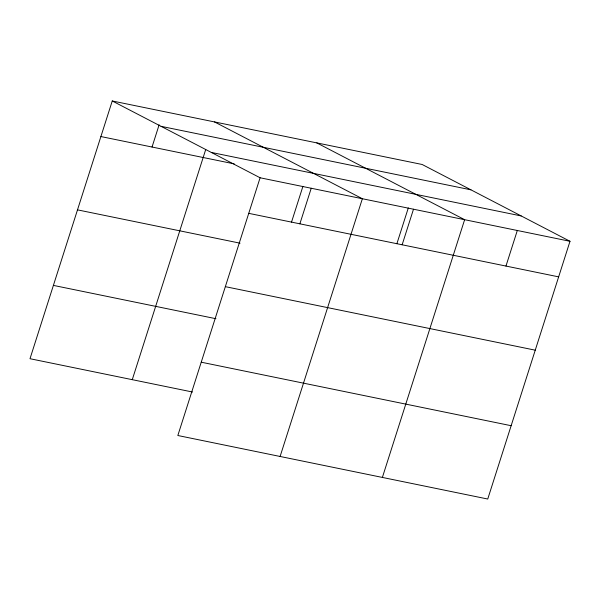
<?xml version="1.0" encoding="UTF-8"?>
<svg xmlns="http://www.w3.org/2000/svg" width="600" height="600" viewBox="0 0 600 600"><rect width="100%" height="100%" fill="white"/><g stroke="black" fill="none" stroke-linecap="round" stroke-linejoin="round"><path stroke-width="0.9" d="M112.252 100.972L260.093 177.773L177.833 435.51L487.748 499.028L570 241.29L422.168 164.49L112.252 100.972L30 358.71L192.54 392.025M152.04 147.03L159.135 124.792M132.27 379.673L205.725 149.505M291.517 222.112L302.933 186.322M299.873 223.83L311.228 188.25M280.103 456.465L362.362 198.735L214.522 121.935M396.885 243.705L408.308 207.923M402.143 244.785L413.498 209.212M382.38 477.428L464.632 219.69L316.793 142.898M505.965 266.062L517.312 230.49M161.04 126.323L470.947 189.833M211.305 152.43L521.213 215.947M100.898 136.553L234.218 163.875M260.093 177.773L570 241.29M248.737 213.345L558.645 276.862M77.505 209.865L240.038 243.173M225.337 286.657L535.252 350.175M53.4 285.397L215.933 318.712M201.233 362.197L511.14 425.707"/></g></svg>
